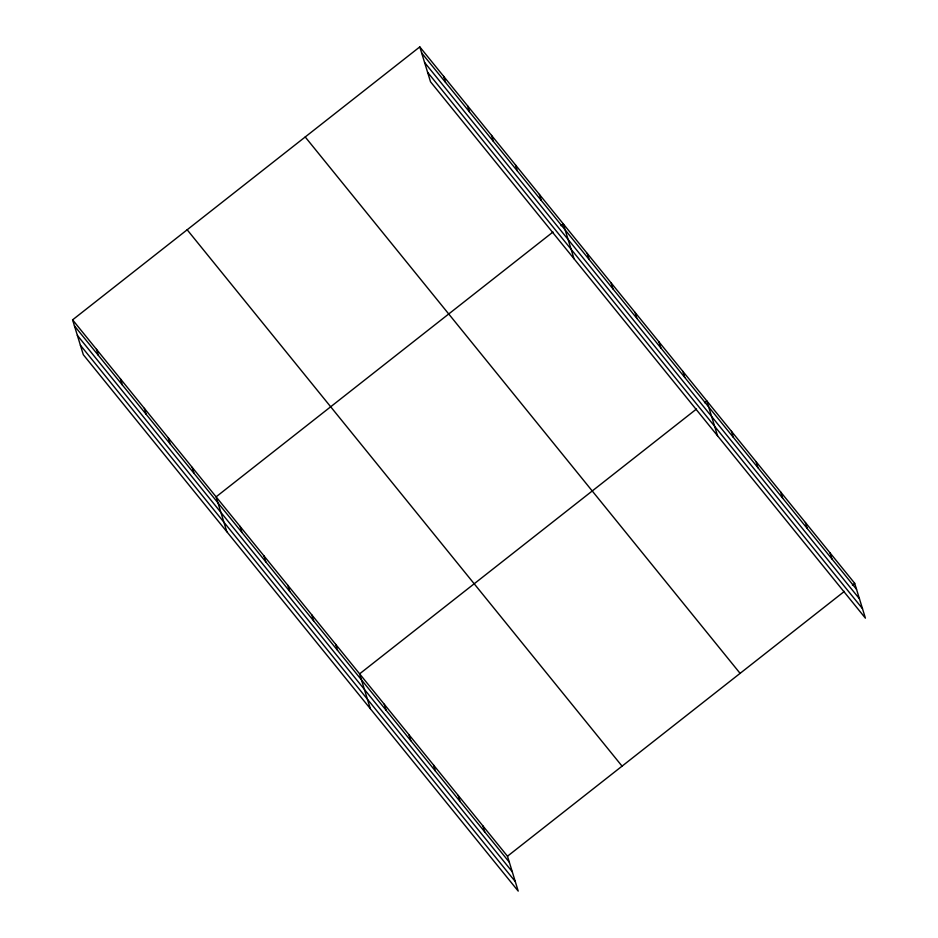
<?xml version="1.0" encoding="UTF-8"?>
<svg xmlns="http://www.w3.org/2000/svg" width="938" height="938" viewBox="0 0 938 938"><rect width="100%" height="100%" fill="white"/><g stroke="black" fill="none" stroke-linecap="round" stroke-linejoin="round"><path stroke-width="1.41" d="M72.589 319.846L507.481 856.218L518.21 891.1L83.318 354.716L72.589 319.846L419.79 46.9L854.682 583.284L865.411 618.154L430.519 81.782L419.79 46.9M552.986 232.014L216.103 496.847L226.832 531.729M561.006 225.706L563.304 223.901L574.033 258.782M696.5 409.015L359.617 673.847L370.346 708.729M704.532 402.719L706.818 400.913L717.547 435.795M507.481 856.218L844.376 591.386M852.396 585.078L854.682 583.284M421.643 52.927L856.535 589.31M424.562 62.447L859.466 598.831M427.587 72.261L862.479 608.633M305.213 136.971L740.105 673.355M187.166 229.775L622.058 766.147M74.442 325.873L509.346 862.245M77.373 335.394L512.265 871.765M80.387 345.196L515.29 881.579M830.036 552.892L831.889 558.919M805.39 522.489L807.255 528.516M780.756 492.098L782.609 498.125M756.11 461.707L757.963 467.734M731.464 431.304L733.317 437.331M682.899 371.413L684.752 377.439M658.98 341.913L660.833 347.939M635.061 312.413L636.914 318.439M611.142 282.913L612.995 288.939M587.223 253.412L589.076 259.439M539.385 194.401L541.238 200.427M515.466 164.9L517.319 170.927M491.547 135.4L493.4 141.427M467.628 105.9L469.481 111.927M443.709 76.4L445.562 82.427M482.847 825.827L484.7 831.854M458.201 795.436L460.054 801.462M433.555 765.033L435.408 771.071M408.909 734.642L410.762 740.668M384.263 704.25L386.116 710.277M335.698 644.347L337.551 650.374M311.779 614.847L313.632 620.874M287.86 585.347L289.713 591.374M263.941 555.847L265.794 561.874M240.022 526.347L241.875 532.374M192.184 467.347L194.037 473.373M168.265 437.847L170.118 443.873M144.346 408.347L146.199 414.373M120.427 378.846L122.28 384.873M96.508 349.346L98.361 355.373"/></g></svg>
